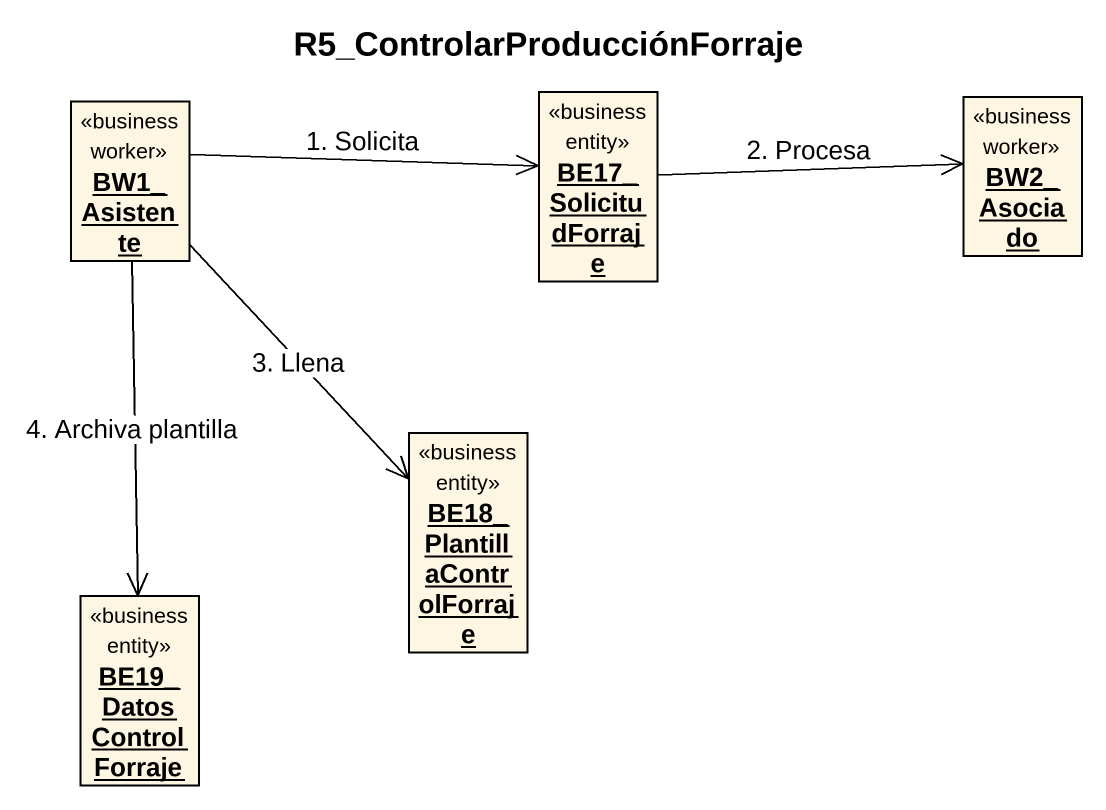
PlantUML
@startuml
title R5_ControlarProducciónForraje
hide circle
hide empty members
object BW1_Asistente <<business worker>>
object BE17_SolicitudForraje <<business entity>>
object BW2_Asociado <<business worker>>
object BE18_PlantillaControlForraje <<business entity>>
object BE19_DatosControlForraje <<business entity>>
BW1_Asistente -right-> BE17_SolicitudForraje : 1. Solicita
BW1_Asistente --> BE18_PlantillaControlForraje : 3. Llena
BW1_Asistente --> BE19_DatosControlForraje : 4. Archiva plantilla
BE17_SolicitudForraje -right-> BW2_Asociado : 2. Procesa
@enduml
